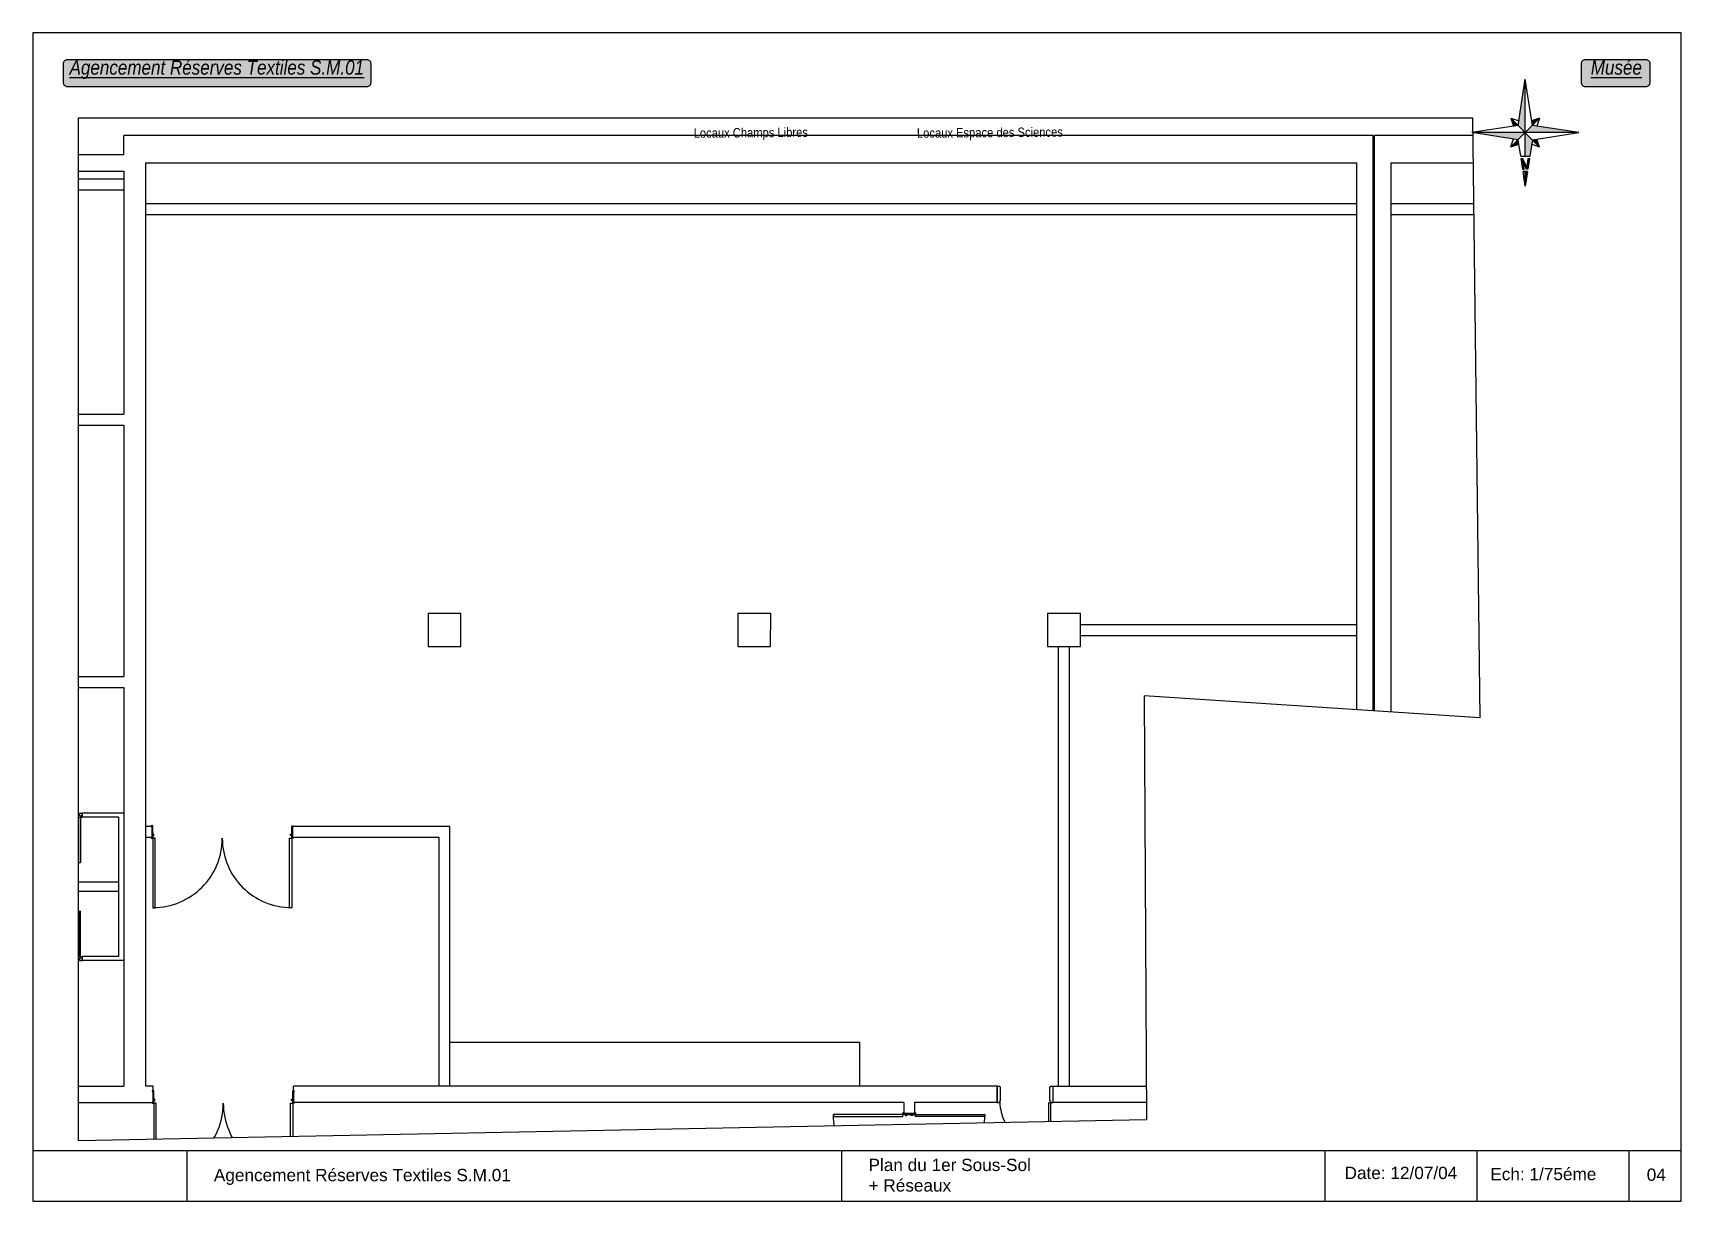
# Paper-space layout 'SM1-RES' of a CAD drawing. Header units: millimetres. Extents: x 11 to 413, y 16 to 301.
# The model-space entities are those that its viewports show. They can reach past a viewport. Long polylines and large blocks are cut down to what shows.
import ezdxf

# ---------------------------------------------------------------- set-up
doc = ezdxf.new("R2010")
doc.units = ezdxf.units.MM
doc.header["$LTSCALE"] = 0.3
doc.header["$MEASUREMENT"] = 0
doc.linetypes.add('ACAD_ISO02W100', pattern=[15, 12, -3])
doc.layers.get('0').update_dxf_attribs({"linetype": 'CONTINUOUS'})
for name, color, linetype in [('-CART', 225, 'CONTINUOUS'), ('-LEGENDE', 3, 'CONTINUOUS'), ('02-MURS-MACONNERIE', 241, 'CONTINUOUS'), ('02-MURS-PORTEUR', 1, 'CONTINUOUS'), ('02-MURS-POTEAU', 6, 'CONTINUOUS'), ('04-CLOISONS', 2, 'CONTINUOUS'), ('05-MEN-INT', 4, 'CONTINUOUS'), ('08-EQUI-HANDI', 151, 'CONTINUOUS'), ('14-HACH-ZONE-CHAMPS-LIBRE', 123, 'CONTINUOUS')]:
    doc.layers.add(name, color=color, linetype=linetype)
doc.layers.add('-FEN', color=7, linetype='CONTINUOUS', plot=False)
doc.styles.add('REPCOUP', font='ARIAL.TTF', dxfattribs={"width": 0.85, "height": 0.6})
doc.styles.add('TRAME', font='ARIAL.TTF')

# ---------------------------------------------------------------- blocks, each defined once
blk = doc.blocks.new('Nord-11')
at = {"linetype": 'Continuous'}
for points in [[(0, 34), (-1.4, 24.7), (0, 24.7)], [(1.6, 23.4), (0.7, 23.4), (1.3, 19.3), (-0.7, 23.3), (-1.6, 23.3), (-2.7, 16.4), (-1.7, 16.4), (-0.9, 21.8), (1.7, 16.4), (2.7, 16.4)], [(0, 15), (-2.9, 15), (-4.5, 4.5), (0, 0)], [(0, 0), (-34, 0), (-4.5, -4.5)], [(-4.5, 4.5), (-9.1, 9.2), (-7.4, 4.1)], [(34, 0), (4.6, 4.5), (0, 0)], [(4.5, -4.5), (0, 0), (0, -34)], [(9.2, 9.1), (4.1, 7.4), (4.5, 4.5), (4.6, 4.5)], [(-4, -7.4), (-4.5, -4.5), (-9.1, -9.1)], [(7.4, -4.1), (4.5, -4.5), (9.1, -9.2)]]:
    blk.add_hatch(color=256, dxfattribs=at).paths.add_polyline_path(points)
for p, q in [((-1.4, 24.7), (0, 34)), ((0, 34), (0, 24.7)), ((0, 34), (1.4, 24.7)), ((-2.7, 16.4), (-1.6, 23.3)), ((-1.7, 16.4), (-0.9, 21.8)), ((-1.6, 23.3), (-0.7, 23.3)), ((-1.4, 24.7), (1.4, 24.7)), ((-0.9, 21.8), (1.7, 16.4)), ((-0.7, 23.3), (1.3, 19.3)), ((0.7, 23.4), (1.3, 19.3)), ((0.7, 23.4), (1.6, 23.4)), ((1.6, 23.4), (2.7, 16.4)), ((-4.5, 4.5), (-2.9, 15)), ((2.9, 15), (-2.9, 15)), ((-1.7, 16.4), (-2.7, 16.4)), ((0, 15), (0, -34)), ((2.7, 16.4), (1.7, 16.4)), ((2.9, 15), (4.5, 4.5)), ((-4.5, 4.5), (-34, 0)), ((-34, 0), (34, 0)), ((-34, 0), (-4.5, -4.5)), ((-9.1, 9.2), (9.1, -9.2)), ((-9.1, 9.2), (-4, 7.4)), ((-9.1, 9.2), (-7.4, 4.1)), ((0, 0), (-9.1, -9.1)), ((0, 0), (9.2, 9.1)), ((9.2, 9.1), (4.1, 7.4)), ((4.5, 4.5), (34, 0)), ((4.5, -4.5), (34, 0)), ((9.2, 9.1), (7.4, 4)), ((-9.1, -9.1), (-7.4, -4.1)), ((-9.1, -9.1), (-4, -7.4)), ((-4.5, -4.5), (0, -34)), ((4.5, -4.5), (0, -34)), ((9.1, -9.2), (4, -7.4)), ((9.1, -9.2), (7.4, -4.1))]:
    blk.add_line(p, q, dxfattribs=at)
blk = doc.blocks.new('MTP9')
for p, q in [((0.075, 0.93), (0.045, 0.93)), ((0.045, -0.03), (0.045, 0.93)), ((0.075, 0.93), (0.075, 0)), ((0, 0), (0, -0.3)), ((0.075, 0), (0, 0)), ((0.045, -0.3), (0, -0.3)), ((0.06, -0.03), (0.045, -0.03)), ((0.045, -0.285), (0.045, -0.3)), ((0.06, -0.285), (0.045, -0.285)), ((0.06, -0.03), (0.06, -0.285)), ((0.975, -0.03), (0.96, -0.03)), ((0.96, -0.03), (0.96, -0.285)), ((0.975, -0.285), (0.96, -0.285)), ((0.975, 0), (0.975, -0.03)), ((1.02, 0), (0.975, 0)), ((0.975, -0.285), (0.975, -0.3)), ((1.02, -0.3), (0.975, -0.3)), ((1.02, 0), (1.02, -0.3))]:
    blk.add_line(p, q)
for centre, radius, start, end in [((-0.015, -0.057), 0.992, 3.3237, 84.7979), ((0.175, 0), 0.83, 0, 0)]:
    blk.add_arc(centre, radius, start, end)
blk = doc.blocks.new('MVP9')
for p, q in [((0.075, 0.93), (0.045, 0.93)), ((0.045, -0.03), (0.045, 0.93)), ((0.075, 0.93), (0.075, 0)), ((0.075, 0), (0, 0)), ((0, 0), (0, -0.2)), ((0.975, 0), (0.975, -0.03)), ((1.02, 0), (0.975, 0)), ((0.045, -0.2), (0, -0.2)), ((0.06, -0.03), (0.045, -0.03)), ((0.06, -0.185), (0.045, -0.185)), ((0.045, -0.185), (0.045, -0.2)), ((0.06, -0.03), (0.06, -0.185)), ((0.975, -0.03), (0.96, -0.03)), ((0.96, -0.03), (0.96, -0.185)), ((0.975, -0.185), (0.96, -0.185)), ((0.975, -0.185), (0.975, -0.2)), ((1.02, -0.2), (0.975, -0.2)), ((1.02, 0), (1.02, -0.2))]:
    blk.add_line(p, q)
for centre, radius, start, end in [((-0.015, -0.057), 0.992, 3.3237, 84.7979), ((0.175, 0), 0.83, 0, 0)]:
    blk.add_arc(centre, radius, start, end)
blk = doc.blocks.new('M20L125D')
for points in [[(-255.5, 1.5), (-255.5, 128.5), (-251.5, 128.5), (-251.5, 1.5)], [(-1.5, 1.5), (-1.5, 128.5), (-5.5, 128.5), (-5.5, 1.5)], [(-257, 0), (-258.5, 0), (-258.5, 1.5), (-255.5, 1.5), (-255.5, -3.5), (-253.5, -3.5), (-253.5, -6), (-255.5, -6), (-255.5, -21.5), (-258.5, -21.5), (-258.5, -20), (-257, -20)], [(0, 0), (1.5, 0), (1.5, 1.5), (-1.5, 1.5), (-1.5, -3.5), (-3.5, -3.5), (-3.5, -6), (-1.5, -6), (-1.5, -21.5), (1.5, -21.5), (1.5, -20), (0, -20)]]:
    blk.add_lwpolyline(points, close=True)
for centre, start, end in [((-255.5, 1.5), 0, 90), ((-1.5, 1.5), 90, 180)]:
    blk.add_arc(centre, 127, start, end)
blk = doc.blocks.new('5SP8')
for p, q in [((0.035, -0.03), (0.035, 0.83)), ((0.065, 0.83), (0.035, 0.83)), ((0.065, 0.83), (0.065, 0)), ((0.065, 0), (0, 0)), ((0, 0), (0, -0.07)), ((0.9, 0), (0.865, 0)), ((0.865, 0), (0.865, -0.03)), ((0.9, 0), (0.9, -0.07)), ((0.05, -0.07), (0, -0.07)), ((0.05, -0.03), (0.035, -0.03)), ((0.05, -0.03), (0.05, -0.07)), ((0.85, -0.03), (0.85, -0.07)), ((0.865, -0.03), (0.85, -0.03)), ((0.9, -0.07), (0.85, -0.07))]:
    blk.add_line(p, q)
for centre, end in [((0.065, 0), 0), ((0.035, 0), 87.9286)]:
    blk.add_arc(centre, 0.83, 0, end)
blk = doc.blocks.new('MVP95')
for p, q in [((0.045, -0.03), (0.045, 0.915)), ((0.075, 0.915), (0.045, 0.915)), ((0.075, 0), (0.075, 0.915)), ((1.475, 0.515), (1.445, 0.515)), ((1.445, 0), (1.445, 0.515)), ((1.475, 0.515), (1.475, -0.03)), ((0, -0.2), (0, 0)), ((0.075, 0), (0, 0)), ((0.045, -0.2), (0, -0.2)), ((0.06, -0.03), (0.045, -0.03)), ((0.045, -0.2), (0.045, -0.185)), ((0.06, -0.185), (0.045, -0.185)), ((0.06, -0.185), (0.06, -0.03)), ((1.52, 0), (1.445, 0)), ((1.46, -0.03), (1.46, -0.185)), ((1.475, -0.03), (1.46, -0.03)), ((1.475, -0.185), (1.46, -0.185)), ((1.475, -0.185), (1.475, -0.2)), ((1.52, -0.2), (1.475, -0.2)), ((1.52, 0), (1.52, -0.2))]:
    blk.add_line(p, q)
for centre, radius, start, end in [((0.045, 0), 0.915, 359.9692, 88.1212), ((1.475, 0.001), 0.515, 93.3395, 180.0973)]:
    blk.add_arc(centre, radius, start, end)

msp = doc.modelspace()

# ---------------------------------------------------------------- linework, layer by layer
at = {"layer": '02-MURS-MACONNERIE'}
for p, q in [((33343.578, 51669.879), (33344.35, 51665.192)), ((33343.775, 51669.911), (33344.514, 51665.421)), ((33336.308, 51667.871), (33343.708, 51669.089)), ((33336.178, 51668.66), (33336.308, 51667.871)), ((33332.395, 51668.037), (33333.703, 51660.098)), ((33332.593, 51668.07), (33333.9, 51660.13)), ((33349.696, 51666.275), (33349.81, 51666.293)), ((33349.696, 51666.275), (33349.729, 51666.077)), ((33349.729, 51666.077), (33349.842, 51666.096)), ((33344.514, 51665.421), (33347.161, 51665.857)), ((33347.161, 51665.857), (33347.193, 51665.66)), ((33344.35, 51665.192), (33347.193, 51665.66)), ((33324.415, 51665.416), (33324.735, 51663.472)), ((33327.126, 51663.866), (33326.711, 51663.797)), ((33326.711, 51663.797), (33326.743, 51663.6)), ((33327.159, 51663.668), (33326.743, 51663.6)), ((33325.211, 51663.55), (33324.735, 51663.472)), ((33325.211, 51663.55), (33325.244, 51663.353)), ((33325.244, 51663.353), (33322.021, 51662.822)), ((33333.538, 51659.868), (33328.548, 51659.046)), ((33333.57, 51659.67), (33328.581, 51658.849)), ((33352.129, 51654.673), (33357.375, 51655.537)), ((33352.161, 51654.475), (33357.407, 51655.339)), ((33329.799, 51651.452), (33351.661, 51655.052)), ((33329.831, 51651.255), (33351.693, 51654.855)), ((33324.049, 51650.505), (33329.187, 51651.351)), ((33324.082, 51650.308), (33329.219, 51651.154))]:
    msp.add_line(p, q, dxfattribs=at)
at = {"layer": '02-MURS-PORTEUR'}
for p, q in [((33329.039, 51670.981), (33327.122, 51682.624)), ((33324.435, 51682.182), (33326.384, 51670.341)), ((33324.731, 51682.23), (33326.648, 51670.587)), ((33329.237, 51671.013), (33327.522, 51681.423)), ((33324.585, 51681.142), (33326.365, 51670.338)), ((33324.704, 51678.578), (33326.036, 51670.486)), ((33334.631, 51671.902), (33333.899, 51676.342)), ((33334.828, 51671.934), (33334.097, 51676.374)), ((33342.098, 51673.131), (33334.828, 51671.934)), ((33343.247, 51673.118), (33334.86, 51671.737)), ((33356.378, 51672.29), (33348.89, 51671.057)), ((33334.631, 51671.902), (33329.237, 51671.013)), ((33334.663, 51671.704), (33329.03, 51670.777)), ((33334.692, 51671.531), (33334.663, 51671.704)), ((33334.889, 51671.563), (33334.692, 51671.531)), ((33334.889, 51671.563), (33334.86, 51671.737)), ((33354.711, 51671.712), (33349.465, 51670.848)), ((33329.039, 51670.981), (33328.998, 51670.974)), ((33328.998, 51670.974), (33329.03, 51670.777)), ((33348.89, 51671.057), (33348.939, 51670.761)), ((33335.34, 51668.826), (33346.354, 51670.64)), ((33346.354, 51670.64), (33346.403, 51670.344)), ((33348.939, 51670.761), (33349.071, 51670.783)), ((33349.071, 51670.783), (33349.807, 51666.308)), ((33350.65, 51663.652), (33349.465, 51670.848)), ((33326.036, 51670.486), (33321.651, 51669.764)), ((33326.722, 51670.397), (33321.683, 51669.567)), ((33326.689, 51670.594), (33326.648, 51670.587)), ((33326.689, 51670.594), (33326.722, 51670.397)), ((33333.698, 51668.252), (33346.403, 51670.344)), ((33333.649, 51668.548), (33335.142, 51668.794)), ((33335.307, 51669.027), (33335.109, 51668.995)), ((33335.142, 51668.794), (33335.109, 51668.995)), ((33335.34, 51668.826), (33335.307, 51669.027)), ((33333.649, 51668.548), (33333.698, 51668.252)), ((33326.864, 51667.43), (33332.643, 51668.382)), ((33332.643, 51668.382), (33332.691, 51668.086)), ((33332.593, 51668.07), (33327.208, 51667.183)), ((33332.691, 51668.086), (33332.593, 51668.07)), ((33326.844, 51667.427), (33326.087, 51667.303)), ((33326.136, 51667.007), (33326.087, 51667.303)), ((33324.706, 51667.075), (33311.283, 51664.865)), ((33324.755, 51666.779), (33324.706, 51667.075)), ((33326.597, 51667.082), (33326.136, 51667.007)), ((33326.597, 51667.082), (33326.613, 51666.984)), ((33326.613, 51666.984), (33327.225, 51667.084)), ((33327.208, 51667.183), (33327.225, 51667.084)), ((33324.755, 51666.779), (33321.459, 51666.236)), ((33349.81, 51666.293), (33351.815, 51654.114)), ((33326.86, 51665.484), (33327.472, 51665.585)), ((33329.341, 51650.414), (33326.86, 51665.484)), ((33327.156, 51665.533), (33329.718, 51649.969)), ((33327.176, 51665.536), (33329.738, 51649.972)), ((33327.472, 51665.585), (33329.953, 51650.515)), ((33355.896, 51664.516), (33350.65, 51663.652)), ((33355.929, 51664.318), (33350.683, 51663.455)), ((33351.43, 51658.916), (33350.683, 51663.455)), ((33356.676, 51659.78), (33351.43, 51658.916)), ((33356.709, 51659.582), (33351.463, 51658.718)), ((33352.234, 51654.031), (33382.736, 51659.054)), ((33352.186, 51654.327), (33351.463, 51658.718)), ((33357.432, 51655.191), (33352.186, 51654.327)), ((33351.815, 51654.114), (33329.953, 51650.515)), ((33352.234, 51654.031), (33352.291, 51653.686)), ((33329.738, 51649.972), (33352.291, 51653.686)), ((33329.341, 51650.414), (33324.204, 51649.568)), ((33296.871, 51644.56), (33329.718, 51649.969))]:
    msp.add_line(p, q, dxfattribs=at)
at = {"layer": '02-MURS-POTEAU'}
for points in [[(33345.28, 51662.004), (33344.688, 51661.906), (33344.785, 51661.314), (33345.377, 51661.412)], [(33339.689, 51661.083), (33339.097, 51660.986), (33339.194, 51660.394), (33339.786, 51660.491)], [(33334.098, 51660.163), (33333.505, 51660.065), (33333.603, 51659.473), (33334.195, 51659.571)]]:
    msp.add_lwpolyline(points, close=True, dxfattribs=at)
at = {"layer": '04-CLOISONS'}
for p, q in [((33329.73, 51671.095), (33328.027, 51681.435)), ((33329.829, 51671.111), (33328.986, 51676.227)), ((33329.671, 51672.07), (33331.379, 51672.351)), ((33351.467, 51668.847), (33352.629, 51669.038)), ((33351.477, 51668.848), (33351.488, 51668.779)), ((33351.478, 51668.778), (33352.495, 51668.945)), ((33352.126, 51667.677), (33351.932, 51668.852)), ((33352.416, 51666.345), (33352.001, 51668.864)), ((33352.91, 51666.426), (33352.495, 51668.945)), ((33352.593, 51668.961), (33352.641, 51668.969)), ((33353.008, 51666.442), (33352.593, 51668.961)), ((33353.008, 51666.442), (33352.593, 51668.961)), ((33352.629, 51669.038), (33352.641, 51668.969)), ((33349.839, 51668.579), (33350.589, 51668.702)), ((33350.265, 51665.99), (33349.85, 51668.509)), ((33349.949, 51668.526), (33350.6, 51668.633)), ((33350.364, 51666.007), (33349.949, 51668.526)), ((33350.589, 51668.702), (33350.6, 51668.633)), ((33352.793, 51667.751), (33353.816, 51667.919)), ((33350.143, 51667.35), (33352.126, 51667.677)), ((33352.809, 51667.652), (33353.832, 51667.821)), ((33350.17, 51667.182), (33352.154, 51667.509)), ((33352.347, 51666.333), (33352.154, 51667.509)), ((33352.347, 51666.333), (33352.154, 51667.509)), ((33351.893, 51666.259), (33352.91, 51666.426)), ((33351.905, 51666.189), (33353.067, 51666.381)), ((33353.008, 51666.442), (33353.056, 51666.45)), ((33353.067, 51666.381), (33353.056, 51666.45)), ((33350.364, 51666.007), (33351.015, 51666.114)), ((33351.026, 51666.045), (33351.015, 51666.114)), ((33351.914, 51666.191), (33351.903, 51666.26)), ((33350.277, 51665.921), (33351.026, 51666.045))]:
    msp.add_line(p, q, dxfattribs=at)
at = {"layer": '05-MEN-INT'}
for p, q in [((33328.754, 51672.12), (33328.941, 51670.98)), ((33328.981, 51670.987), (33328.793, 51672.126)), ((33326.514, 51671.751), (33326.553, 51671.757)), ((33326.701, 51670.611), (33326.514, 51671.751)), ((33326.553, 51671.757), (33326.741, 51670.618)), ((33328.941, 51670.98), (33328.981, 51670.987)), ((33328.989, 51670.937), (33328.969, 51670.934)), ((33328.969, 51670.934), (33328.973, 51670.909)), ((33328.973, 51670.909), (33328.993, 51670.913)), ((33329.01, 51670.991), (33328.981, 51670.987)), ((33328.981, 51670.987), (33328.989, 51670.937)), ((33328.993, 51670.913), (33329.018, 51670.76)), ((33328.998, 51670.974), (33329.013, 51670.977)), ((33329.03, 51670.777), (33328.998, 51670.974)), ((33329.013, 51670.977), (33329.01, 51670.991)), ((33326.672, 51670.606), (33326.701, 51670.611)), ((33326.674, 51670.592), (33326.672, 51670.606)), ((33326.741, 51670.618), (33326.701, 51670.611)), ((33326.701, 51670.611), (33326.71, 51670.562)), ((33329.018, 51670.76), (33329.048, 51670.764)), ((33329.045, 51670.779), (33329.03, 51670.777)), ((33329.048, 51670.764), (33329.045, 51670.779)), ((33326.689, 51670.594), (33326.674, 51670.592)), ((33326.722, 51670.397), (33326.689, 51670.594)), ((33326.707, 51670.394), (33326.722, 51670.397)), ((33326.709, 51670.379), (33326.707, 51670.394)), ((33326.739, 51670.384), (33326.709, 51670.379)), ((33326.71, 51670.562), (33326.729, 51670.565)), ((33326.733, 51670.54), (33326.714, 51670.537)), ((33326.714, 51670.537), (33326.739, 51670.384)), ((33326.729, 51670.565), (33326.733, 51670.54))]:
    msp.add_line(p, q, dxfattribs=at)
for centre, start, end in [((33328.981, 51670.987), 101.3352, 189.2937), ((33326.701, 51670.611), 9.4074, 97.3659)]:
    msp.add_arc(centre, 1.155, start, end, dxfattribs=at)
at = {"layer": '08-EQUI-HANDI', "linetype": 'ACAD_ISO02W100'}
for centre in [(33351.417, 51669.714), (33352.259, 51665.38)]:
    msp.add_circle(centre, 0.75, dxfattribs=at)

# ---------------------------------------------------------------- block references
at = {"layer": '05-MEN-INT', "xscale": 0.009999999998770808, "yscale": 0.009999999998770808, "zscale": 0.009999999999999995}
for p, rotation in [((33348.89, 51671.057), 9.350573669432533), ((33334.692, 51671.531), 99.35057366943255), ((33349.696, 51666.275), 9.350573669432533)]:
    msp.add_blockref('M20L125D', p, dxfattribs=dict(at, rotation=rotation))
at = {"layer": '05-MEN-INT', "extrusion": (0, 0, -1), "xscale": 0.009999999998770808, "yscale": 0.009999999998770808, "zscale": -0.009999999999999995, "rotation": 80.64942633056747}
msp.add_blockref('M20L125D', (-33334.889, 51671.563), dxfattribs=at)
at = {"layer": '05-MEN-INT', "xscale": -1}
for name, p, rotation in [('5SP8', (33353.517, 51669.184), 9.35057366362087), ('5SP8', (33350.6, 51668.633), 189.3505736720376), ('MVP95', (33326.711, 51663.797), 9.350573669515114)]:
    msp.add_blockref(name, p, dxfattribs=dict(at, rotation=rotation))
at = {"layer": '05-MEN-INT'}
for name, p, rotation in [('MTP9', (33332.643, 51668.382), 9.350566026143316), ('5SP8', (33353.955, 51666.527), 189.350573668281), ('MVP95', (33326.86, 51665.484), 99.35057366828106), ('5SP8', (33351.015, 51666.114), 9.350573679644931)]:
    msp.add_blockref(name, p, dxfattribs=dict(at, rotation=rotation))
at = {"layer": '05-MEN-INT', "yscale": -0.9999999999991286, "rotation": 279.3505736669793}
msp.add_blockref('MVP9', (33324.052, 51666.39), dxfattribs=at)

psp = doc.layouts.new('SM1-RES')

# ---------------------------------------------------------------- hatches: boundary and pattern name
at = {"layer": '-LEGENDE'}
h = psp.add_hatch(color=253, dxfattribs=at)
edge = h.paths.add_edge_path()
edge.add_line((19.6, 294.39), (92.53, 294.39))
edge.add_arc((92.53, 293.39), 1, 0, 90, ccw=False)
edge.add_line((93.53, 293.39), (93.53, 288.7))
edge.add_arc((92.53, 288.7), 1, -90, 0, ccw=False)
edge.add_line((92.53, 287.7), (19.6, 287.7))
edge.add_arc((19.6, 288.7), 1, 180, 270, ccw=False)
edge.add_line((18.6, 288.7), (18.6, 293.39))
edge.add_arc((19.6, 293.39), 1, 90, 180, ccw=False)
h = psp.add_hatch(color=253, dxfattribs=at)
edge = h.paths.add_edge_path()
edge.add_line((389.84, 294.39), (404.52, 294.39))
edge.add_arc((404.52, 293.39), 1, 0, 90, ccw=False)
edge.add_line((405.52, 293.39), (405.52, 288.7))
edge.add_arc((404.52, 288.7), 1, -90, 0, ccw=False)
edge.add_line((404.52, 287.7), (389.84, 287.7))
edge.add_arc((389.84, 288.7), 1, 180, 270, ccw=False)
edge.add_line((388.84, 288.7), (388.84, 293.39))
edge.add_arc((389.84, 293.39), 1, 90, 180, ccw=False)

# ---------------------------------------------------------------- linework, layer by layer
at = {"layer": '-CART'}
for p, q in [((11.14, 28.21), (413.14, 28.21)), ((48.68, 28.21), (48.68, 15.85)), ((208.39, 28.21), (208.39, 15.85)), ((326.35, 15.85), (326.35, 28.21)), ((363.41, 15.85), (363.41, 28.21)), ((400.48, 15.85), (400.48, 28.21))]:
    psp.add_line(p, q, dxfattribs=at)
psp.add_lwpolyline([(11.14, 15.85), (413.14, 15.85), (413.14, 300.85), (11.14, 300.85)], close=True, dxfattribs=at)
at = {"layer": '-FEN'}
psp.add_lwpolyline([(22.27, 280.14), (362.3, 280.14), (364.1, 133.79), (282.19, 139.15), (282.73, 35.67), (22.27, 30.58)], close=True, dxfattribs=at)
at = {"layer": '-LEGENDE'}
for points in [[(19.6, 294.39), (92.53, 294.39, -0.414214), (93.53, 293.39), (93.53, 288.7, -0.414214), (92.53, 287.7), (19.6, 287.7, -0.414214), (18.6, 288.7), (18.6, 293.39, -0.414214)], [(389.84, 294.39), (404.52, 294.39, -0.414214), (405.52, 293.39), (405.52, 288.7, -0.414214), (404.52, 287.7), (389.84, 287.7, -0.414214), (388.84, 288.7), (388.84, 293.39, -0.414214)]]:
    psp.add_lwpolyline(points, format="xyb", close=True, dxfattribs=at)

# ---------------------------------------------------------------- block references
at = {"layer": '-LEGENDE', "xscale": 0.384, "yscale": 0.384, "zscale": 0.384, "rotation": 180}
psp.add_blockref('Nord-11', (375.16, 276.53), dxfattribs=at)

# ---------------------------------------------------------------- texts
at = {"layer": '-LEGENDE', "char_height": 4.5, "width": 210.4361, "attachment_point": 1, "style": 'REPCOUP'}
for s, insert in [('{\\fArial|b0|i1|c0|p34;\\H0.7778x;\\LAgencement Réserves Textiles S.M.01}', (20.07, 294.18)), ('{\\fArial|b0|i1|c0|p34;\\H0.7778x;\\LMusée}', (391.13, 294.18))]:
    psp.add_mtext(s, dxfattribs=dict(at, insert=insert))
at = {"layer": '-LEGENDE', "color": 3, "width": 210.4361, "attachment_point": 1, "style": 'TRAME'}
for s, insert, char_height in [('Plan du 1er Sous-Sol\\P+ Réseaux', (214.96, 26.17), 3), ('{\\H0.8571x;Date: 12/07/04}', (331.07, 24.22), 3.5), ('Ech: 1/75éme', (366.63, 23.94), 3), ('Agencement Réserves Textiles S.M.01', (55.28, 23.69), 3), ('04', (404.78, 23.78), 3)]:
    psp.add_mtext(s, dxfattribs=dict(at, insert=insert, char_height=char_height))
at = {"layer": '14-HACH-ZONE-CHAMPS-LIBRE', "color": 3, "char_height": 2.295, "width": 284.0887, "attachment_point": 1, "rotation": 0.4396, "style": 'REPCOUP'}
for s, insert in [('Locaux Champs Libres', (172.29, 277.57)), ('Locaux Espace des Sciences', (226.75, 277.57))]:
    psp.add_mtext(s, dxfattribs=dict(at, insert=insert))

# ---------------------------------------------------------------- viewports
at = {"layer": '-FEN', "view_twist_angle": 170.64942633}
vp = psp.add_viewport(center=(193.18, 155.36), size=(341.83, 249.5528), view_center_point=(-41289.563, -45557.473), view_height=18.71651, dxfattribs=at)
vp.frozen_layers = ['14-HACH-ZONE-CHAMPS-LIBRE']
vp.dxf.flags = 0x10000  # cut along an outline
vp.dxf.clipping_boundary_handle = psp.add_lwpolyline([(22.27, 280.14), (362.3, 280.14), (364.1, 133.79), (282.19, 139.15), (282.73, 35.67), (22.27, 30.58)], format="xyb", close=True, dxfattribs={"invisible": 1}).dxf.handle

doc.saveas('drawing.dxf')
